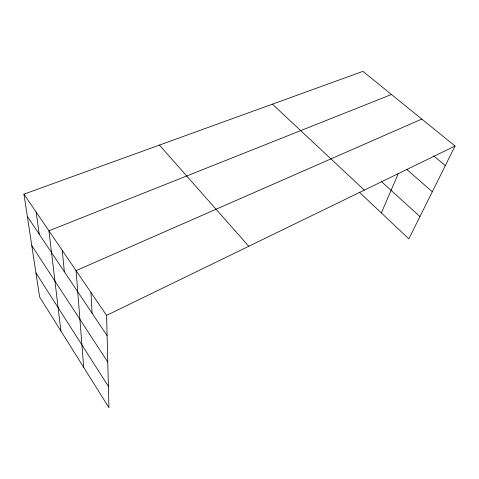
<?xml version="1.0" encoding="UTF-8"?>
<svg xmlns="http://www.w3.org/2000/svg" width="479" height="479" viewBox="0 0 479 479"><rect width="100%" height="100%" fill="white"/><g stroke="black" fill="none" stroke-linecap="round" stroke-linejoin="round"><path stroke-width="0.72" d="M381.338 212.933L398.42 173.284M23.95 194.157L106.583 315.386L108.931 407.629L39.631 297.046L23.95 194.157L362.944 71.371L455.05 146.029L408.868 238.871L359.298 192.169M106.583 315.386L455.05 146.029M421.783 119.067L76.071 270.617L83.693 367.363M391.475 94.495L48.936 230.812L60.905 331.001M433.525 155.759L445.302 165.626M406.899 169.548L432.309 191.756M381.416 181.535L419.957 216.58M272.395 104.165L364.327 190.121M159.423 145.089L248.763 246.284M27.339 216.412L107.098 335.689M31.794 245.637L107.769 362.046M35.955 272.928L108.386 386.367M36.188 212.113L39.206 234.153M62.216 250.295L64.372 271.791M90.98 292.495L92.1 313.254"/></g></svg>
